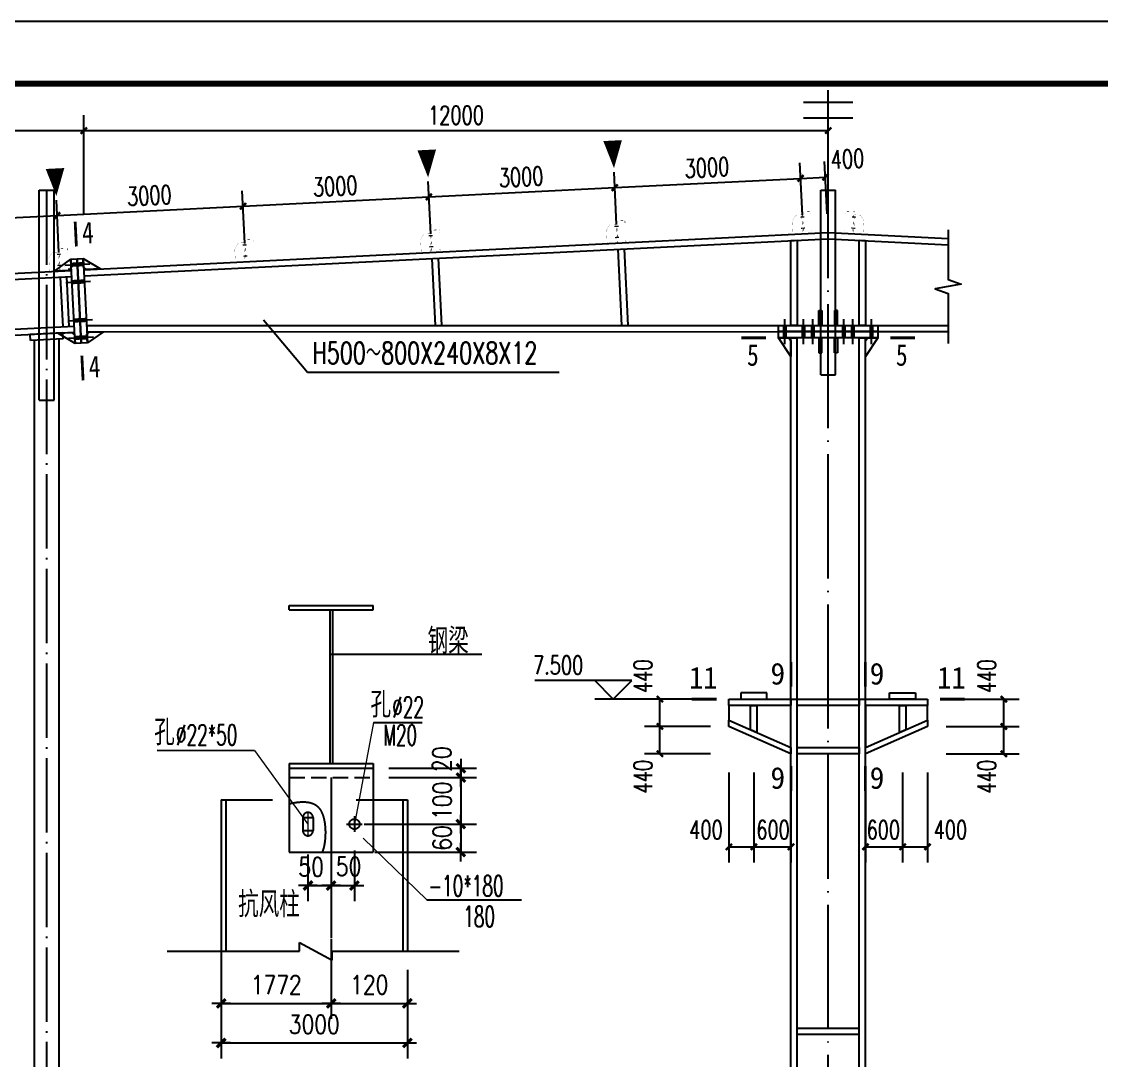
# Model space of a CAD drawing. Extents: x 37237700 to 37865026, y 138877 to 347670.
# Drawn here: x 37836734 to 37854141, y 238542 to 255282 of the extents above; entities that cross this region are included whole.
import ezdxf
from ezdxf.enums import TextEntityAlignment as Align

# ---------------------------------------------------------------- set-up
doc = ezdxf.new("R2010")
doc.units = 0
doc.header["$LTSCALE"] = 1000
doc.header["$MEASUREMENT"] = 0
for name, pattern in [('ACAD_ISO04W100', [30.5, 24, -3, 0.5, -3]), ('DASH', [0.35, 0.25, -0.1]), ('DOTE', [2.42, 2, -0.2, 0.02, -0.2])]:
    doc.linetypes.add(name, pattern=pattern)
doc.layers.get('0').update_dxf_attribs({"linetype": 'CONTINUOUS'})
doc.layers.get('DEFPOINTS').update_dxf_attribs({"linetype": 'CONTINUOUS'})
for name, color, linetype in [('10', 7, 'CONTINUOUS'), ('114', 2, 'CONTINUOUS'), ('14', 2, 'CONTINUOUS'), ('DIM_ELEV', 3, 'CONTINUOUS'), ('DIM_SYMB', 3, 'CONTINUOUS'), ('DOTE', 1, 'ACAD_ISO04W100'), ('PUB_DIM', 3, 'CONTINUOUS'), ('PUB_TEXT', 7, 'CONTINUOUS'), ('PUB_TITLE', 4, 'CONTINUOUS'), ('柱子', 3, 'CONTINUOUS'), ('标注', 4, 'CONTINUOUS'), ('檩托', 151, 'CONTINUOUS'), ('法兰板', 2, 'CONTINUOUS'), ('隅撑', 1, 'CONTINUOUS')]:
    doc.layers.add(name, color=color, linetype=linetype)
doc.layers.add('标注线', color=7, linetype='CONTINUOUS', lineweight=13)
doc.styles.add('_HZTXT', font='txt.shx', dxfattribs={"width": 0.8, "bigfont": 'hztxt.shx'})
doc.styles.add('_SIMPLEX', font='SIMPLEX', dxfattribs={"width": 0.8})
doc.styles.add('_TCH_DIM', font='SIMPLEX', dxfattribs={"bigfont": 'GBCBIG'})
doc.styles.add('_TCH_DIM_T3', font='SIMPLEX', dxfattribs={"width": 0.705882, "bigfont": 'GBCBIG'})
doc.styles.add('DIM_FONT', font='SIMPLEX.shx', dxfattribs={"width": 0.8})
doc.styles.add('DIM_FONT_T3', font='SIMPLEX.shx', dxfattribs={"width": 0.8})
doc.styles.add('DX', font='romans.shx', dxfattribs={"bigfont": 'hztxt.shx'})
doc.dimstyles.new('_TCH_ARCH&&100', dxfattribs={"dimtxt": 297.5, "dimasz": 100, "dimexe": 250, "dimexo": 300, "dimgap": 100, "dimtad": 1, "dimdec": 0, "dimzin": 0, "dimdsep": 46, "dimtxsty": '_TCH_DIM_T3', "dimblk": 'ARCHTICK', "dimcen": 0.09, "dimclrt": 7, "dimazin": 2, "dimtfac": 1, "dimtdec": 0, "dimtix": 1, "dimtmove": 2, "dimatfit": 3, "dimfxl": 1, "dimtolj": 1, "dimtzin": 0, "dimarcsym": 0})
doc.dimstyles.new('DIMN', dxfattribs={"dimtxt": 300, "dimasz": 1, "dimexe": 250, "dimexo": 300, "dimgap": 150, "dimtad": 1, "dimdec": 0, "dimzin": 0, "dimdsep": 46, "dimtxsty": 'DIM_FONT', "dimblk": '_DIMX', "dimcen": 0.09, "dimclrt": 7, "dimadec": 0, "dimazin": 0, "dimtfac": 1, "dimtdec": 0, "dimtix": 1, "dimtmove": 2, "dimatfit": 3, "dimldrblk": '_DIMX', "dimfxl": 1, "dimtolj": 1, "dimtzin": 0, "dimarcsym": 0})
doc.dimstyles.new('DIMN$TCH&&100', dxfattribs={"dimtxt": 300, "dimasz": 1, "dimexe": 250, "dimexo": 300, "dimgap": 150, "dimtad": 1, "dimdec": 0, "dimzin": 0, "dimdsep": 46, "dimtxsty": 'DIM_FONT_T3', "dimblk": '_DIMX', "dimcen": 0.09, "dimclrt": 7, "dimadec": 0, "dimazin": 0, "dimtfac": 1, "dimtdec": 0, "dimtix": 1, "dimtmove": 2, "dimatfit": 3, "dimldrblk": '_DIMX', "dimfxl": 1, "dimtolj": 1, "dimtzin": 0, "dimarcsym": 0})

# ---------------------------------------------------------------- blocks, each defined once
blk = doc.blocks.new('_DIMX')
blk.add_line((-150, 0), (150, 0))
at = {"const_width": 50}
blk.add_lwpolyline([(-70, -70), (70, 70)], dxfattribs=at)
blk = doc.blocks.new('*D110')
at = {"layer": 'DEFPOINTS', "color": 0}
for p in [(37841725, 242163), (37842100, 242225), (37842100, 241360)]:
    blk.add_point(p, dxfattribs=at)
at = {"layer": 'PUB_DIM', "color": 0, "lineweight": -2}
for p, q in [((37841725, 241863), (37841725, 241110)), ((37842100, 241925), (37842100, 241110)), ((37841726, 241360), (37842099, 241360))]:
    blk.add_line(p, q, dxfattribs=at)
at = {"layer": 'PUB_DIM', "color": 0, "lineweight": -2, "rotation": 180}
blk.add_blockref('_DIMX', (37841725, 241360), dxfattribs=at)
at = {"layer": 'PUB_DIM', "color": 0, "lineweight": -2}
blk.add_blockref('_DIMX', (37842100, 241360), dxfattribs=at)
at = {"layer": 'PUB_DIM', "color": 7, "insert": (37842005, 241666), "char_height": 300, "attachment_point": 5, "style": 'DIM_FONT'}
blk.add_mtext('\\A1;50', dxfattribs=at)
blk = doc.blocks.new('*D111')
at = {"layer": 'DEFPOINTS', "color": 0}
for p in [(37841350, 242163), (37841725, 242163), (37841725, 241360)]:
    blk.add_point(p, dxfattribs=at)
at = {"layer": 'PUB_DIM', "color": 0, "lineweight": -2}
for p, q in [((37841350, 241863), (37841350, 241110)), ((37841725, 241863), (37841725, 241110)), ((37841351, 241360), (37841724, 241360))]:
    blk.add_line(p, q, dxfattribs=at)
at = {"layer": 'PUB_DIM', "color": 0, "lineweight": -2, "rotation": 180}
blk.add_blockref('_DIMX', (37841350, 241360), dxfattribs=at)
at = {"layer": 'PUB_DIM', "color": 0, "lineweight": -2}
blk.add_blockref('_DIMX', (37841725, 241360), dxfattribs=at)
at = {"layer": 'PUB_DIM', "color": 7, "insert": (37841402, 241660), "char_height": 300, "attachment_point": 5, "style": 'DIM_FONT'}
blk.add_mtext('\\A1;50', dxfattribs=at)
blk = doc.blocks.new('*D112')
at = {"layer": 'DEFPOINTS', "color": 0}
for p in [(37841954, 242350), (37842128, 241900), (37843815, 241900)]:
    blk.add_point(p, dxfattribs=at)
at = {"layer": 'PUB_DIM', "color": 0, "lineweight": -2}
for p, q in [((37842254, 242350), (37844065, 242350)), ((37843815, 242351), (37843815, 242352)), ((37843815, 242350), (37843815, 241900)), ((37842428, 241900), (37844065, 241900)), ((37843815, 241899), (37843815, 241898))]:
    blk.add_line(p, q, dxfattribs=at)
for p, rotation in [((37843815, 242350), 270), ((37843815, 241900), 90)]:
    blk.add_blockref('_DIMX', p, dxfattribs=dict(at, rotation=rotation))
at = {"layer": 'PUB_DIM', "color": 7, "insert": (37843515, 242125), "char_height": 300, "attachment_point": 5, "rotation": 90, "style": 'DIM_FONT'}
blk.add_mtext('\\A1;60', dxfattribs=at)
blk = doc.blocks.new('*D113')
at = {"layer": 'DEFPOINTS', "color": 0}
for p in [(37842353, 243100), (37841954, 242350), (37843815, 242350)]:
    blk.add_point(p, dxfattribs=at)
at = {"layer": 'PUB_DIM', "color": 0, "lineweight": -2}
for p, q in [((37842653, 243100), (37844065, 243100)), ((37843815, 243101), (37843815, 243102)), ((37843815, 243100), (37843815, 242350)), ((37842254, 242350), (37844065, 242350)), ((37843815, 242349), (37843815, 242348))]:
    blk.add_line(p, q, dxfattribs=at)
for p, rotation in [((37843815, 243100), 270), ((37843815, 242350), 90)]:
    blk.add_blockref('_DIMX', p, dxfattribs=dict(at, rotation=rotation))
at = {"layer": 'PUB_DIM', "color": 7, "insert": (37843515, 242725), "char_height": 300, "attachment_point": 5, "rotation": 90, "style": 'DIM_FONT'}
blk.add_mtext('\\A1;100', dxfattribs=at)
blk = doc.blocks.new('*D114')
at = {"layer": 'DEFPOINTS', "color": 0}
for p in [(37842353, 243250), (37842353, 243100), (37843815, 243100)]:
    blk.add_point(p, dxfattribs=at)
at = {"layer": 'PUB_DIM', "color": 0, "lineweight": -2}
for p, q in [((37842653, 243250), (37844065, 243250)), ((37843815, 243251), (37843815, 243252)), ((37843815, 243250), (37843815, 243100)), ((37842653, 243100), (37844065, 243100)), ((37843815, 243099), (37843815, 243098))]:
    blk.add_line(p, q, dxfattribs=at)
for p, rotation in [((37843815, 243250), 270), ((37843815, 243100), 90)]:
    blk.add_blockref('_DIMX', p, dxfattribs=dict(at, rotation=rotation))
at = {"layer": 'PUB_DIM', "color": 7, "insert": (37843508, 243397), "char_height": 300, "attachment_point": 5, "rotation": 90, "style": 'DIM_FONT'}
blk.add_mtext('\\A1;20', dxfattribs=at)
blk = doc.blocks.new('A$C097124DE')
at = {"layer": '檩托'}
for points, const_width in [([(89.8, 4.7), (80.8, 184.5), (74.8, 184.2), (76.1, 157.3), (28.2, 154.9), (0.5, 108.5), (5.9, 0.5), (89.8, 4.7)], 1), ([(65, 138.6), (98.2, 140.3)], 10), ([(76.1, 157.3), (83.8, 4.4)], 1), ([(69.5, 48.8), (102.7, 50.4)], 10)]:
    blk.add_lwpolyline(points, dxfattribs=dict(at, const_width=const_width))
at = {"layer": '檩托', "const_width": 1}
blk.add_lwpolyline([(158.7, 28.2), (159.7, 8.2), (89.8, 4.7), (80.8, 184.5), (150.7, 188), (151.7, 168), (149.2, 167.9), (148.3, 185.4), (83.4, 182.1), (92.1, 7.3), (157.1, 10.6), (156.2, 28.1)], close=True, dxfattribs=at)
blk = doc.blocks.new('A$C351B0861')
at = {"layer": '隅撑'}
blk.add_lwpolyline([(150, 444, 300, 0, 0), (172, 0, 0, 0, 0)], format="xyseb", dxfattribs=at)
blk = doc.blocks.new('_ArchTick')
at = {"color": 0, "linetype": 'ByBlock', "const_width": 0.4}
blk.add_lwpolyline([(-0.5, -0.5), (0.5, 0.5)], dxfattribs=at)
blk = doc.blocks.new('*D1933')
at = {"layer": 'DEFPOINTS', "color": 0}
for p in [(37848537, 243484), (37849137, 243484), (37849137, 241984)]:
    blk.add_point(p, dxfattribs=at)
at = {"layer": 'PUB_DIM', "color": 0, "lineweight": -2}
for p, q in [((37848537, 243184), (37848537, 241734)), ((37849137, 243184), (37849137, 241734)), ((37848537, 241984), (37849137, 241984))]:
    blk.add_line(p, q, dxfattribs=at)
at = {"layer": 'PUB_DIM', "color": 0, "lineweight": -2, "xscale": 100, "yscale": 100, "zscale": 100, "rotation": 180}
blk.add_blockref('_ArchTick', (37848537, 241984), dxfattribs=at)
at = {"layer": 'PUB_DIM', "color": 0, "lineweight": -2, "xscale": 100, "yscale": 100, "zscale": 100}
blk.add_blockref('_ArchTick', (37849137, 241984), dxfattribs=at)
at = {"layer": 'PUB_DIM', "color": 7, "insert": (37848848, 242259), "char_height": 297.5, "attachment_point": 5, "style": '_TCH_DIM_T3'}
blk.add_mtext('\\A1;600', dxfattribs=at)
blk = doc.blocks.new('*D1934')
at = {"layer": 'DEFPOINTS', "color": 0}
for p in [(37848137, 243484), (37848537, 243484), (37848537, 241984)]:
    blk.add_point(p, dxfattribs=at)
at = {"layer": 'PUB_DIM', "color": 0, "lineweight": -2}
for p, q in [((37848137, 243184), (37848137, 241734)), ((37848537, 243184), (37848537, 241734)), ((37848137, 241984), (37848537, 241984))]:
    blk.add_line(p, q, dxfattribs=at)
at = {"layer": 'PUB_DIM', "color": 0, "lineweight": -2, "xscale": 100, "yscale": 100, "zscale": 100, "rotation": 180}
blk.add_blockref('_ArchTick', (37848137, 241984), dxfattribs=at)
at = {"layer": 'PUB_DIM', "color": 0, "lineweight": -2, "xscale": 100, "yscale": 100, "zscale": 100}
blk.add_blockref('_ArchTick', (37848537, 241984), dxfattribs=at)
at = {"layer": 'PUB_DIM', "color": 7, "insert": (37847767, 242259), "char_height": 297.5, "attachment_point": 5, "style": '_TCH_DIM_T3'}
blk.add_mtext('\\A1;400', dxfattribs=at)
blk = doc.blocks.new('*D1935')
at = {"layer": 'DEFPOINTS', "color": 0}
for p in [(37847025, 243924), (37848137, 243924), (37848137, 243484)]:
    blk.add_point(p, dxfattribs=at)
at = {"layer": 'PUB_DIM', "color": 0, "lineweight": -2}
for p, q in [((37847837, 243924), (37846775, 243924)), ((37847025, 243484), (37847025, 243924)), ((37847837, 243484), (37846775, 243484))]:
    blk.add_line(p, q, dxfattribs=at)
at = {"layer": 'PUB_DIM', "color": 0, "lineweight": -2, "xscale": 100, "yscale": 100, "zscale": 100}
for p, rotation in [((37847025, 243924), 90), ((37847025, 243484), 270)]:
    blk.add_blockref('_ArchTick', p, dxfattribs=dict(at, rotation=rotation))
at = {"layer": 'PUB_DIM', "color": 7, "insert": (37846750, 243114), "char_height": 297.5, "attachment_point": 5, "rotation": 90, "style": '_TCH_DIM_T3'}
blk.add_mtext('\\A1;440', dxfattribs=at)
blk = doc.blocks.new('*D1936')
at = {"layer": 'DEFPOINTS', "color": 0}
for p in [(37847025, 244364), (37848137, 244364), (37848137, 243924)]:
    blk.add_point(p, dxfattribs=at)
at = {"layer": 'PUB_DIM', "color": 0, "lineweight": -2}
for p, q in [((37847837, 244364), (37846775, 244364)), ((37847025, 243924), (37847025, 244364)), ((37847837, 243924), (37846775, 243924))]:
    blk.add_line(p, q, dxfattribs=at)
at = {"layer": 'PUB_DIM', "color": 0, "lineweight": -2, "xscale": 100, "yscale": 100, "zscale": 100}
for p, rotation in [((37847025, 244364), 90), ((37847025, 243924), 270)]:
    blk.add_blockref('_ArchTick', p, dxfattribs=dict(at, rotation=rotation))
at = {"layer": 'PUB_DIM', "color": 7, "insert": (37846750, 244734), "char_height": 297.5, "attachment_point": 5, "rotation": 90, "style": '_TCH_DIM_T3'}
blk.add_mtext('\\A1;440', dxfattribs=at)
blk = doc.blocks.new('*D1937')
at = {"layer": 'DEFPOINTS', "color": 0}
for p in [(37850337, 243484), (37850937, 243484), (37850937, 241984)]:
    blk.add_point(p, dxfattribs=at)
at = {"layer": 'PUB_DIM', "color": 0, "lineweight": -2}
for p, q in [((37850337, 243184), (37850337, 241734)), ((37850937, 243184), (37850937, 241734)), ((37850337, 241984), (37850937, 241984))]:
    blk.add_line(p, q, dxfattribs=at)
at = {"layer": 'PUB_DIM', "color": 0, "lineweight": -2, "xscale": 100, "yscale": 100, "zscale": 100, "rotation": 180}
blk.add_blockref('_ArchTick', (37850337, 241984), dxfattribs=at)
at = {"layer": 'PUB_DIM', "color": 0, "lineweight": -2, "xscale": 100, "yscale": 100, "zscale": 100}
blk.add_blockref('_ArchTick', (37850937, 241984), dxfattribs=at)
at = {"layer": 'PUB_DIM', "color": 7, "insert": (37850625, 242259), "char_height": 297.5, "attachment_point": 5, "style": '_TCH_DIM_T3'}
blk.add_mtext('\\A1;600', dxfattribs=at)
blk = doc.blocks.new('*D1938')
at = {"layer": 'DEFPOINTS', "color": 0}
for p in [(37850937, 243484), (37851337, 243484), (37851337, 241984)]:
    blk.add_point(p, dxfattribs=at)
at = {"layer": 'PUB_DIM', "color": 0, "lineweight": -2}
for p, q in [((37850937, 243184), (37850937, 241734)), ((37851337, 243184), (37851337, 241734)), ((37850937, 241984), (37851337, 241984))]:
    blk.add_line(p, q, dxfattribs=at)
at = {"layer": 'PUB_DIM', "color": 0, "lineweight": -2, "xscale": 100, "yscale": 100, "zscale": 100, "rotation": 180}
blk.add_blockref('_ArchTick', (37850937, 241984), dxfattribs=at)
at = {"layer": 'PUB_DIM', "color": 0, "lineweight": -2, "xscale": 100, "yscale": 100, "zscale": 100}
blk.add_blockref('_ArchTick', (37851337, 241984), dxfattribs=at)
at = {"layer": 'PUB_DIM', "color": 7, "insert": (37851707, 242259), "char_height": 297.5, "attachment_point": 5, "style": '_TCH_DIM_T3'}
blk.add_mtext('\\A1;400', dxfattribs=at)
blk = doc.blocks.new('*D1939')
at = {"layer": 'DEFPOINTS', "color": 0}
for p in [(37851337, 243924), (37852568, 243924), (37851337, 243484)]:
    blk.add_point(p, dxfattribs=at)
at = {"layer": 'PUB_DIM', "color": 0, "lineweight": -2}
for p, q in [((37851637, 243924), (37852818, 243924)), ((37852568, 243484), (37852568, 243924)), ((37851637, 243484), (37852818, 243484))]:
    blk.add_line(p, q, dxfattribs=at)
at = {"layer": 'PUB_DIM', "color": 0, "lineweight": -2, "xscale": 100, "yscale": 100, "zscale": 100}
for p, rotation in [((37852568, 243924), 90), ((37852568, 243484), 270)]:
    blk.add_blockref('_ArchTick', p, dxfattribs=dict(at, rotation=rotation))
at = {"layer": 'PUB_DIM', "color": 7, "insert": (37852293, 243114), "char_height": 297.5, "attachment_point": 5, "rotation": 90, "style": '_TCH_DIM_T3'}
blk.add_mtext('\\A1;440', dxfattribs=at)
blk = doc.blocks.new('*D1940')
at = {"layer": 'DEFPOINTS', "color": 0}
for p in [(37851337, 244364), (37852568, 244364), (37851337, 243924)]:
    blk.add_point(p, dxfattribs=at)
at = {"layer": 'PUB_DIM', "color": 0, "lineweight": -2}
for p, q in [((37851637, 244364), (37852818, 244364)), ((37852568, 243924), (37852568, 244364)), ((37851637, 243924), (37852818, 243924))]:
    blk.add_line(p, q, dxfattribs=at)
at = {"layer": 'PUB_DIM', "color": 0, "lineweight": -2, "xscale": 100, "yscale": 100, "zscale": 100}
for p, rotation in [((37852568, 244364), 90), ((37852568, 243924), 270)]:
    blk.add_blockref('_ArchTick', p, dxfattribs=dict(at, rotation=rotation))
at = {"layer": 'PUB_DIM', "color": 7, "insert": (37852293, 244734), "char_height": 297.5, "attachment_point": 5, "rotation": 90, "style": '_TCH_DIM_T3'}
blk.add_mtext('\\A1;440', dxfattribs=at)
blk = doc.blocks.new('*D1947')
at = {"layer": 'DEFPOINTS', "color": 0}
for p in [(37849737, 253525), (37837737, 251884), (37849737, 251884)]:
    blk.add_point(p, dxfattribs=at)
at = {"layer": 'PUB_DIM', "color": 0, "lineweight": -2}
for p, q in [((37837737, 252184), (37837737, 253775)), ((37849737, 252184), (37849737, 253775)), ((37837737, 253525), (37849737, 253525))]:
    blk.add_line(p, q, dxfattribs=at)
at = {"layer": 'PUB_DIM', "color": 0, "lineweight": -2, "xscale": 100, "yscale": 100, "zscale": 100, "rotation": 180}
blk.add_blockref('_ArchTick', (37837737, 253525), dxfattribs=at)
at = {"layer": 'PUB_DIM', "color": 0, "lineweight": -2, "xscale": 100, "yscale": 100, "zscale": 100}
blk.add_blockref('_ArchTick', (37849737, 253525), dxfattribs=at)
at = {"layer": 'PUB_DIM', "color": 7, "insert": (37843737, 253773), "char_height": 297.5, "attachment_point": 5, "style": '_TCH_DIM_T3'}
blk.add_mtext('\\A1;12000', dxfattribs=at)
blk = doc.blocks.new('*D1948')
at = {"layer": 'DEFPOINTS', "color": 0}
for p in [(37837737, 253525), (37811337, 251884), (37837737, 251884)]:
    blk.add_point(p, dxfattribs=at)
at = {"layer": 'PUB_DIM', "color": 0, "lineweight": -2}
for p, q in [((37811337, 252184), (37811337, 253775)), ((37837737, 252184), (37837737, 253775)), ((37811337, 253525), (37837737, 253525))]:
    blk.add_line(p, q, dxfattribs=at)
at = {"layer": 'PUB_DIM', "color": 0, "lineweight": -2, "xscale": 100, "yscale": 100, "zscale": 100, "rotation": 180}
blk.add_blockref('_ArchTick', (37811337, 253525), dxfattribs=at)
at = {"layer": 'PUB_DIM', "color": 0, "lineweight": -2, "xscale": 100, "yscale": 100, "zscale": 100}
blk.add_blockref('_ArchTick', (37837737, 253525), dxfattribs=at)
at = {"layer": 'PUB_DIM', "color": 7, "insert": (37824537, 253773), "char_height": 297.5, "attachment_point": 5, "style": '_TCH_DIM_T3'}
blk.add_mtext('\\A1;26400', dxfattribs=at)
blk = doc.blocks.new('*D1963')
at = {"layer": 'DEFPOINTS', "color": 0}
for p in [(37837307, 252157), (37837352, 251265), (37834356, 251115)]:
    blk.add_point(p, dxfattribs=at)
at = {"layer": 'PUB_DIM', "color": 0, "lineweight": -2}
for p, q in [((37837337, 251564), (37837295, 252407)), ((37834341, 251415), (37834299, 252257)), ((37834311, 252007), (37837307, 252157))]:
    blk.add_line(p, q, dxfattribs=at)
at = {"layer": 'PUB_DIM', "color": 0, "lineweight": -2, "xscale": 100, "yscale": 100, "zscale": 100}
for p, rotation in [((37837307, 252157), 2.862421795677971), ((37834311, 252007), 182.862421795678)]:
    blk.add_blockref('_ArchTick', p, dxfattribs=dict(at, rotation=rotation))
at = {"layer": 'PUB_DIM', "color": 7, "insert": (37835797, 252331), "char_height": 297.5, "attachment_point": 5, "rotation": 2.8624, "style": '_TCH_DIM_T3'}
blk.add_mtext('\\A1;3000', dxfattribs=at)
blk = doc.blocks.new('*D1964')
at = {"layer": 'DEFPOINTS', "color": 0}
for p in [(37840304, 252307), (37840348, 251415), (37837352, 251265)]:
    blk.add_point(p, dxfattribs=at)
at = {"layer": 'PUB_DIM', "color": 0, "lineweight": -2}
for p, q in [((37837337, 251564), (37837295, 252407)), ((37840333, 251714), (37840291, 252557)), ((37837307, 252157), (37840304, 252307))]:
    blk.add_line(p, q, dxfattribs=at)
at = {"layer": 'PUB_DIM', "color": 0, "lineweight": -2, "xscale": 100, "yscale": 100, "zscale": 100}
for p, rotation in [((37837307, 252157), 182.8624217956772), ((37840304, 252307), 2.862421795677296)]:
    blk.add_blockref('_ArchTick', p, dxfattribs=dict(at, rotation=rotation))
at = {"layer": 'PUB_DIM', "color": 7, "insert": (37838793, 252480), "char_height": 297.5, "attachment_point": 5, "rotation": 2.8624, "style": '_TCH_DIM_T3'}
blk.add_mtext('\\A1;3000', dxfattribs=at)
blk = doc.blocks.new('*D1965')
at = {"layer": 'DEFPOINTS', "color": 0}
for p in [(37843300, 252457), (37843345, 251564), (37840348, 251415)]:
    blk.add_point(p, dxfattribs=at)
at = {"layer": 'PUB_DIM', "color": 0, "lineweight": -2}
for p, q in [((37843330, 251864), (37843287, 252706)), ((37840333, 251714), (37840291, 252557)), ((37840304, 252307), (37843300, 252457))]:
    blk.add_line(p, q, dxfattribs=at)
at = {"layer": 'PUB_DIM', "color": 0, "lineweight": -2, "xscale": 100, "yscale": 100, "zscale": 100}
for p, rotation in [((37843300, 252457), 2.862421795677741), ((37840304, 252307), 182.8624217956777)]:
    blk.add_blockref('_ArchTick', p, dxfattribs=dict(at, rotation=rotation))
at = {"layer": 'PUB_DIM', "color": 7, "insert": (37841789, 252630), "char_height": 297.5, "attachment_point": 5, "rotation": 2.8624, "style": '_TCH_DIM_T3'}
blk.add_mtext('\\A1;3000', dxfattribs=at)
blk = doc.blocks.new('*D1966')
at = {"layer": 'DEFPOINTS', "color": 0}
for p in [(37846296, 252607), (37846341, 251714), (37843345, 251564)]:
    blk.add_point(p, dxfattribs=at)
at = {"layer": 'PUB_DIM', "color": 0, "lineweight": -2}
for p, q in [((37846326, 252014), (37846284, 252856)), ((37843330, 251864), (37843287, 252706)), ((37843300, 252457), (37846296, 252607))]:
    blk.add_line(p, q, dxfattribs=at)
at = {"layer": 'PUB_DIM', "color": 0, "lineweight": -2, "xscale": 100, "yscale": 100, "zscale": 100}
for p, rotation in [((37846296, 252607), 2.862421795677411), ((37843300, 252457), 182.8624217956774)]:
    blk.add_blockref('_ArchTick', p, dxfattribs=dict(at, rotation=rotation))
at = {"layer": 'PUB_DIM', "color": 7, "insert": (37844786, 252780), "char_height": 297.5, "attachment_point": 5, "rotation": 2.8624, "style": '_TCH_DIM_T3'}
blk.add_mtext('\\A1;3000', dxfattribs=at)
blk = doc.blocks.new('*D1967')
at = {"layer": 'DEFPOINTS', "color": 0}
for p in [(37849292, 252756), (37846341, 251714), (37849337, 251864)]:
    blk.add_point(p, dxfattribs=at)
at = {"layer": 'PUB_DIM', "color": 0, "lineweight": -2}
for p, q in [((37849322, 252164), (37849280, 253006)), ((37846326, 252014), (37846284, 252856)), ((37846296, 252607), (37849292, 252756))]:
    blk.add_line(p, q, dxfattribs=at)
at = {"layer": 'PUB_DIM', "color": 0, "lineweight": -2, "xscale": 100, "yscale": 100, "zscale": 100}
for p, rotation in [((37849292, 252756), 2.862421795677971), ((37846296, 252607), 182.862421795678)]:
    blk.add_blockref('_ArchTick', p, dxfattribs=dict(at, rotation=rotation))
at = {"layer": 'PUB_DIM', "color": 7, "insert": (37847782, 252930), "char_height": 297.5, "attachment_point": 5, "rotation": 2.8624, "style": '_TCH_DIM_T3'}
blk.add_mtext('\\A1;3000', dxfattribs=at)
blk = doc.blocks.new('*D1968')
at = {"layer": 'DEFPOINTS', "color": 0}
for p in [(37849692, 252776), (37849737, 251884), (37849337, 251864)]:
    blk.add_point(p, dxfattribs=at)
at = {"layer": 'PUB_DIM', "color": 0, "lineweight": -2}
for p, q in [((37849322, 252164), (37849280, 253006)), ((37849722, 252184), (37849679, 253026)), ((37849292, 252756), (37849692, 252776))]:
    blk.add_line(p, q, dxfattribs=at)
at = {"layer": 'PUB_DIM', "color": 0, "lineweight": -2, "xscale": 100, "yscale": 100, "zscale": 100}
for p, rotation in [((37849292, 252756), 182.8624217956763), ((37849692, 252776), 2.862421795676228)]:
    blk.add_blockref('_ArchTick', p, dxfattribs=dict(at, rotation=rotation))
at = {"layer": 'PUB_DIM', "color": 7, "insert": (37850048, 253069), "char_height": 297.5, "attachment_point": 5, "rotation": 2.8624, "style": '_TCH_DIM_T3'}
blk.add_mtext('\\A1;400', dxfattribs=at)

msp = doc.modelspace()

# ---------------------------------------------------------------- linework, layer by layer
for p, q in [((37837016.6, 252564), (37837256.7, 252564)), ((37837016.6, 249184, -408.2), (37837016.6, 252564, -200)), ((37837256.7, 249184, -408.2), (37837256.7, 252564, -200)), ((37849616.6, 252564), (37849856.7, 252564)), ((37849616.6, 249588.2, -408.2), (37849616.6, 252564, -200)), ((37849856.7, 249588.2, -408.2), (37849856.7, 252564, -200)), ((37846345.8, 251614.4), (37846407.3, 250385.8)), ((37846445.7, 251619.4), (37846507.4, 250385.8)), ((37843349.6, 251464.6), (37843403.5, 250385.6)), ((37843449.5, 251469.6), (37843503.7, 250385.6)), ((37837357.1, 251164.9), (37837397, 250365.9)), ((37837456.9, 251169.9), (37837496.9, 250370.9)), ((37836936.6, 250144.4, -409.4), (37836936.6, 229464.1, -349.5)), ((37837336.6, 250164.4, -409.5), (37837336.6, 229464.1, -350)), ((37849616.6, 249588.2, -408.2), (37849856.7, 249588.2, -408.2)), ((37837016.6, 249184, -408.2), (37837256.7, 249184, -408.2)), ((37841719.2, 245086.3, -675), (37844154.9, 245086.3, -675)), ((37849236.6, 239064), (37850236.6, 239064)), ((37849236.6, 238964), (37850236.6, 238964))]:
    msp.add_line(p, q)
at = {"linetype": 'ACAD_ISO04W100'}
for p, q in [((37841050, 245800.5, -675), (37841050, 245875.5, -675)), ((37841050, 245875.5, -675), (37842400, 245875.5, -675)), ((37841050, 245800.5, -675), (37842400, 245800.5, -675)), ((37841702.5, 245800.5, -675), (37841702.5, 243325.5, -675)), ((37841747.5, 245800.5, -675), (37841747.5, 243325.5, -675)), ((37842400, 245800.5, -675), (37842400, 245875.5, -675)), ((37841050, 243325.5, -675), (37842400, 243325.5, -675)), ((37841050, 243325.5, -675), (37841050, 243250.5, -675)), ((37841050, 243250.5, -675), (37841050, 241900.5, -675)), ((37841050, 243250.5, -675), (37842400, 243250.5, -675)), ((37842400, 243325.5, -675), (37842400, 243250.5, -675)), ((37842400, 243250.5, -675), (37842400, 241900.5, -675)), ((37841725, 243100.5, -675), (37841725, 240519.5, -675)), ((37839952.7, 242742.2, -675), (37839952.7, 240303.2, -675)), ((37839952.7, 242742.2, -675), (37840777.7, 242742.2, -675)), ((37840027.7, 242742.2, -675), (37840027.7, 240303.2, -675)), ((37842127.7, 242742.2, -675), (37842952.7, 242742.2, -675)), ((37842877.7, 242742.2, -675), (37842877.7, 240303.2, -675)), ((37842952.7, 242742.2, -675), (37842952.7, 240303.2, -675)), ((37842100, 242476.3, -675), (37842100, 242224.6, -675)), ((37841267.5, 242455.5, -675), (37841267.5, 242245.5, -675)), ((37841267.5, 242455.5, -675), (37841432.5, 242455.5, -675)), ((37841432.5, 242455.5, -675), (37841432.5, 242245.5, -675)), ((37841974.2, 242350.5, -675), (37842225.8, 242350.5, -675)), ((37841267.5, 242245.5, -675), (37841432.5, 242245.5, -675)), ((37841050, 241900.5, -675), (37842400, 241900.5, -675)), ((37841211.8, 240440.3, -675), (37841739.3, 240157.6, -675)), ((37841211.8, 240303.2, -675), (37841211.8, 240440.3, -675)), ((37839079.9, 240303.2, -675), (37841211.8, 240303.2, -675)), ((37841739.3, 240157.6, -675), (37841739.3, 240303.2, -675)), ((37841739.3, 240303.2, -675), (37843789.2, 240303.2, -675))]:
    msp.add_line(p, q, dxfattribs=at)
at = {"linetype": 'DASH'}
msp.add_line((37841050, 243100.5, -675), (37842400, 243100.5, -675), dxfattribs=at)
at = {"linetype": 'ACAD_ISO04W100'}
msp.add_circle((37842100, 242350.5, -675), 82.5, dxfattribs=at)
for centre, start, end in [((37841350, 242455.5, -675), 0, 180), ((37841350, 242245.5, -675), 180, 0)]:
    msp.add_arc(centre, 82.5, start, end, dxfattribs=at)
msp.add_open_spline([(37841050, 242678.3, -675), (37841050, 242678.3, -675), (37841735, 242873.8, -675), (37841635.4, 241977.7, -675), (37841576.4, 241900.5, -675)], degree=3, knots=[0, 0, 0, 0, 70.1880772, 173.8947467, 173.8947467, 173.8947467, 173.8947467], dxfattribs=at)
at = {"layer": '10', "const_width": 45}
for points in [[(37837597.7, 252058.1), (37837617.7, 251658.6)], [(37848336.6, 250186), (37848736.6, 250186)], [(37851136.6, 250186), (37850736.6, 250186)], [(37837725.7, 249499.3), (37837705.7, 249898.8)], [(37849136.6, 244964), (37849136.6, 244564)], [(37850336.6, 244964), (37850336.6, 244564)], [(37847536.6, 244364), (37847936.6, 244364)], [(37851936.6, 244364), (37851536.6, 244364)], [(37849136.6, 242884), (37849136.6, 243284)], [(37850336.6, 242884), (37850336.6, 243284)]]:
    msp.add_lwpolyline(points, dxfattribs=at)
at = {"layer": '114'}
for p, q in [((37837432.4, 251358.9), (37837831.9, 251378.9)), ((37837446.4, 251079.3), (37837845.9, 251099.3)), ((37849036.6, 250086), (37849036.6, 250486)), ((37849336.6, 250086), (37849336.6, 250486)), ((37849486.6, 250086), (37849486.6, 250486)), ((37849986.6, 250086), (37849986.6, 250486)), ((37850136.6, 250086), (37850136.6, 250486)), ((37850436.6, 250086), (37850436.6, 250486)), ((37837477.4, 250460.1), (37837876.9, 250480)), ((37837491.4, 250180.4), (37837890.9, 250200.4))]:
    msp.add_line(p, q, dxfattribs=at)
at = {"layer": '114', "color": 1, "const_width": 70}
for points in [[(37837532.3, 251363.9), (37837732.1, 251373.9)], [(37837546.3, 251084.3), (37837746, 251094.3)], [(37837577.3, 250465.1), (37837777, 250475)], [(37849036.6, 250186), (37849036.6, 250386)], [(37849336.6, 250186), (37849336.6, 250386)], [(37849486.6, 250186), (37849486.6, 250386)], [(37849986.6, 250186), (37849986.6, 250386)], [(37850136.6, 250186), (37850136.6, 250386)], [(37850436.6, 250186), (37850436.6, 250386)], [(37837591.2, 250185.4), (37837791, 250195.4)]]:
    msp.add_lwpolyline(points, dxfattribs=at)
at = {"layer": '14'}
for points in [[(37849136.6, 251753.9), (37849236.6, 251758.9)], [(37849136.6, 250386), (37849136.6, 251753.9)], [(37849236.6, 251758.9), (37849236.6, 250386)], [(37850236.6, 250386), (37850236.6, 251758.9)], [(37850236.6, 251758.9), (37850336.6, 251753.9)], [(37850336.6, 251753.9), (37850336.6, 250386)], [(37837267.1, 251260.6), (37837527.8, 251453.8)], [(37837527.8, 251453.8), (37837627.7, 251458.8)], [(37837595.8, 250093.5), (37837527.8, 251453.8)], [(37837527.8, 251453.8), (37837534.8, 251314)], [(37837627.7, 251458.8), (37837727.6, 251463.8)], [(37837627.7, 251458.8), (37837695.7, 250098.5)], [(37837695.7, 250098.5), (37837627.7, 251458.8)], [(37837727.6, 251463.8), (37837795.6, 250103.5)], [(37837734.6, 251324), (37837727.6, 251463.8)], [(37837727.6, 251463.8), (37838006.2, 251297.5)], [(37837496.9, 251272), (37837267.1, 251260.6)], [(37837534.8, 251314), (37837496.9, 251272)], [(37837776.5, 251286), (37837734.6, 251324)], [(37838006.2, 251297.5), (37837776.5, 251286)], [(37849586.6, 250386), (37849586.6, 250626)], [(37849586.6, 250626), (37849636.6, 250626)], [(37849636.6, 250626), (37849636.6, 250386)], [(37849886.6, 250626), (37849836.6, 250626)], [(37849836.6, 250626), (37849836.6, 250386)], [(37849886.6, 250386), (37849886.6, 250626)], [(37848936.6, 250386), (37850536.6, 250386)], [(37848936.6, 250286), (37848936.6, 250386)], [(37849236.6, 250386), (37849136.6, 250386)], [(37849636.6, 250386), (37849586.6, 250386)], [(37849836.6, 250386), (37849886.6, 250386)], [(37850336.6, 250386), (37850236.6, 250386)], [(37850536.6, 250386), (37850536.6, 250286)], [(37837317.1, 250261.8), (37837546.8, 250273.3)], [(37837595.7, 250095.5), (37837317.1, 250261.8)], [(37837546.8, 250273.3), (37837588.7, 250235.3)], [(37837588.7, 250235.3), (37837595.7, 250095.5)], [(37837788.5, 250245.3), (37837826.5, 250285.3)], [(37837795.5, 250105.5), (37837788.5, 250245.3)], [(37838056.5, 250285.3), (37837795.5, 250105.5)], [(37837826.5, 250285.3), (37838056.5, 250285.3)], [(37850536.6, 250286), (37848936.6, 250286)], [(37848936.6, 250286), (37850536.6, 250286)], [(37848936.6, 250186), (37848936.6, 250286)], [(37850536.6, 250186), (37848936.6, 250186)], [(37849136.6, 249886), (37848936.6, 250186)], [(37848936.6, 250186), (37849096.6, 250186)], [(37849096.6, 250186), (37849136.6, 250146)], [(37849136.6, 250146), (37849136.6, 249886)], [(37849586.6, 250186), (37849586.6, 249946)], [(37849636.6, 250186), (37849586.6, 250186)], [(37849636.6, 249946), (37849636.6, 250186)], [(37849836.6, 249946), (37849836.6, 250186)], [(37849836.6, 250186), (37849886.6, 250186)], [(37849886.6, 250186), (37849886.6, 249946)], [(37850536.6, 250186), (37850336.6, 249886)], [(37850336.6, 250146), (37850376.6, 250186)], [(37850336.6, 249886), (37850336.6, 250146)], [(37850376.6, 250186), (37850536.6, 250186)], [(37850536.6, 250286), (37850536.6, 250186)], [(37837695.7, 250098.5), (37837595.8, 250093.5)], [(37837795.6, 250103.5), (37837695.7, 250098.5)], [(37849586.6, 249946), (37849636.6, 249946)], [(37849886.6, 249946), (37849836.6, 249946)], [(37848746.6, 244464), (37848326.6, 244464)], [(37848326.6, 244464), (37848326.6, 244364)], [(37848746.6, 244364), (37848746.6, 244464)], [(37850726.6, 244464), (37851146.6, 244464)], [(37850726.6, 244364), (37850726.6, 244464)], [(37851146.6, 244464), (37851146.6, 244364)], [(37848136.6, 244364), (37849136.6, 244364)], [(37848136.6, 244264), (37848136.6, 244364)], [(37849136.6, 244264), (37848136.6, 244264)], [(37848136.6, 244264), (37848136.6, 244024)], [(37849136.6, 244264), (37848136.6, 244264)], [(37848326.6, 244364), (37848746.6, 244364)], [(37848486.6, 243870), (37848486.6, 244264)], [(37848486.6, 244264), (37848586.6, 244264)], [(37848586.6, 244264), (37848586.6, 243826)], [(37849136.6, 244364), (37849136.6, 244264)], [(37849136.6, 243584), (37849136.6, 244264)], [(37849236.6, 244364), (37850236.6, 244364)], [(37849236.6, 244264), (37849236.6, 244364)], [(37850236.6, 244264), (37849236.6, 244264)], [(37850236.6, 244364), (37850236.6, 244264)], [(37850336.6, 244364), (37851336.6, 244364)], [(37850336.6, 244264), (37850336.6, 244364)], [(37851336.6, 244264), (37850336.6, 244264)], [(37850336.6, 244264), (37850336.6, 243584)], [(37851336.6, 244264), (37850336.6, 244264)], [(37851146.6, 244364), (37850726.6, 244364)], [(37850886.6, 243826), (37850886.6, 244264)], [(37850886.6, 244264), (37850986.6, 244264)], [(37850986.6, 244264), (37850986.6, 243870)], [(37851336.6, 244364), (37851336.6, 244264)], [(37851336.6, 244024), (37851336.6, 244264)], [(37848136.6, 244024), (37849136.6, 243584)], [(37848136.6, 244024), (37849136.6, 243584)], [(37848136.6, 243924), (37848136.6, 244024)], [(37849136.6, 243484), (37848136.6, 243924)], [(37848586.6, 243826), (37848486.6, 243870)], [(37850336.6, 243584), (37851336.6, 244024)], [(37850336.6, 243584), (37851336.6, 244024)], [(37851336.6, 243924), (37850336.6, 243484)], [(37850986.6, 243870), (37850886.6, 243826)], [(37851336.6, 244024), (37851336.6, 243924)], [(37849136.6, 243584), (37849136.6, 243484)], [(37849236.6, 243584), (37850236.6, 243584)], [(37849236.6, 243484), (37849236.6, 243584)], [(37850236.6, 243584), (37850236.6, 243484)], [(37850336.6, 243484), (37850336.6, 243584)], [(37850236.6, 243484), (37849236.6, 243484)]]:
    msp.add_lwpolyline(points, dxfattribs=at)
at = {"layer": 'DIM_ELEV'}
for p, q in [((37846573.1, 244664), (37845008.1, 244664)), ((37846273.1, 244364), (37845973.1, 244664)), ((37846273.1, 244364), (37846573.1, 244664)), ((37846973.1, 244364), (37845973.1, 244364))]:
    msp.add_line(p, q, dxfattribs=at)
at = {"layer": 'DIM_SYMB', "linetype": 'DOTE'}
msp.add_line((37849736.6, 226949.6), (37849736.6, 254176.7), dxfattribs=at)
at = {"layer": 'DIM_SYMB'}
for p, q in [((37850136.6, 253976.7), (37849336.6, 253976.7)), ((37850136.6, 253726.7), (37849336.6, 253726.7))]:
    msp.add_line(p, q, dxfattribs=at)
msp.add_lwpolyline([(37851668.8, 251929.2), (37851668.8, 251125.2), (37851878.8, 251048.8), (37851458.8, 250974.7), (37851668.8, 250900.2), (37851668.8, 250096.2)], dxfattribs=at)
at = {"layer": 'DOTE', "ltscale": 0.05}
msp.add_line((37837136.6, 252564), (37837136.6, 226949.6), dxfattribs=at)
at = {"layer": 'PUB_TEXT'}
for p, q in [((37842406.1, 243989.6, -675), (37843191.4, 243987, -675)), ((37838919.6, 243542.8, -822), (37840490.2, 243537.7, -822)), ((37843267.1, 241130.4, -822), (37844792.7, 241130.4, -822))]:
    msp.add_line(p, q, dxfattribs=at)
at = {"layer": 'PUB_TITLE'}
msp.add_lwpolyline([(37790725.6, 213282.3), (37865025.6, 213282.3), (37865025.6, 255282.3), (37790725.6, 255282.3)], close=True, dxfattribs=at)
at = {"layer": 'PUB_TITLE', "const_width": 100}
msp.add_lwpolyline([(37793225.6, 214282.3), (37864025.6, 214282.3), (37864025.6, 254282.3), (37793225.6, 254282.3)], close=True, dxfattribs=at)
at = {"layer": '柱子'}
for points in [[(37837736.6, 251284), (37849736.6, 251884)], [(37849736.6, 251884), (37851668.8, 251787.4)], [(37837741.6, 251184.2), (37849736.5, 251783.9)], [(37849736.5, 251783.9), (37851668.8, 251687.3)], [(37811536.3, 249974), (37837536.8, 251274)], [(37811541.3, 249874.1), (37837541.8, 251174.2)], [(37811581.3, 249075.1), (37837581.7, 250375.2)], [(37837781.5, 250385.3), (37848936.6, 250386)], [(37850536.6, 250386), (37851668.8, 250385.9)], [(37811586.2, 248975.3), (37837586.7, 250275.3)], [(37837786.5, 250285.3), (37848936.6, 250286)], [(37849136.6, 244364), (37849136.6, 250186)], [(37849136.6, 250186), (37849236.6, 250186)], [(37849236.6, 244364), (37849236.6, 250186)], [(37850236.6, 244364), (37850236.6, 250186)], [(37850236.6, 250186), (37850336.6, 250186)], [(37850336.6, 244364), (37850336.6, 250186)], [(37850536.6, 250286), (37851668.8, 250285.9)], [(37849136.6, 229464), (37849136.6, 244364)], [(37849136.6, 244364), (37849236.6, 244364)], [(37849236.6, 229464), (37849236.6, 244364)], [(37849236.6, 244364), (37850236.6, 244364)], [(37850236.6, 229464), (37850236.6, 244364)], [(37850236.6, 244364), (37850336.6, 244364)], [(37850336.6, 229464), (37850336.6, 244364)]]:
    msp.add_lwpolyline(points, dxfattribs=at)
at = {"layer": '标注'}
for p, q in [((37840635.9, 250476.7), (37841340.6, 249633.9)), ((37841340.6, 249633.9), (37845399.6, 249633.9))]:
    msp.add_line(p, q, dxfattribs=at)
at = {"layer": '标注线', "linetype": 'ACAD_ISO04W100'}
for p, q in [((37842406.1, 243989.6, -675), (37842100, 242350.5, -675)), ((37840490.2, 243537.7, -822), (37841350, 242350.5, -675)), ((37841350, 242538, -675), (37841350, 242163, -675)), ((37843267.1, 241130.4, -822), (37842238.5, 242122.3, -675))]:
    msp.add_line(p, q, dxfattribs=at)
at = {"layer": '法兰板'}
for p, q in [((37837401.1, 250266), (37836870.7, 250239.5)), ((37836875.6, 250141.3, -196.6), (37836870.7, 250239.5)), ((37837406, 250167.9, -196.6), (37836875.6, 250141.3, -196.6)), ((37837406, 250167.9, -196.6), (37837401.1, 250266))]:
    msp.add_line(p, q, dxfattribs=at)

# ---------------------------------------------------------------- block references
for p in [(37846111.7, 252920.4, 400), (37843115.5, 252770.5, 400), (37837123, 252470.9, 400)]:
    msp.add_blockref('A$C351B0861', p)
at = {"yscale": 1.993319206504021, "zscale": 1.993319206504021}
for p, xscale in [((37849158.2, 251854.7, 0), 1.993319206504021), ((37850315, 251854.7, 0), -1.993319206504021), ((37846161.9, 251704.8, 0), 1.993319206504021), ((37843165.6, 251555, 0), 1.993319206504021), ((37840169.4, 251405.2, 0), 1.993319206504021), ((37837173.1, 251255.4, 0), 1.993319206504021)]:
    msp.add_blockref('A$C097124DE', p, dxfattribs=dict(at, xscale=xscale))

# ---------------------------------------------------------------- texts
at = {"layer": '10', "width": 0.809997}
for p, p2 in [((37837716.3, 251702.8), (37837905, 251712.2)), ((37837824.2, 249543.5), (37838013, 249552.9))]:
    msp.add_text('4', height=350, rotation=2.86222, dxfattribs=at).set_placement(p, p2, align=Align.FIT)
at = {"layer": '10'}
for s, width, p, p2 in [('5', 0.810006, (37848428.6, 249736.4), (37848617.6, 249736.4)), ('5', 0.810006, (37850828.6, 249736.4), (37851017.6, 249736.4)), ('11', 1.311428, (37847493.6, 244534.4), (37847952.6, 244534.4)), ('11', 1.311436, (37851493.6, 244534.4), (37851952.6, 244534.4))]:
    msp.add_text(s, height=350, dxfattribs=dict(at, width=width)).set_placement(p, p2, align=Align.FIT)
for p in [(37848805.5, 244599.5), (37850405.3, 244599.5), (37848805.5, 242919.5), (37850405.3, 242919.5)]:
    msp.add_text('9', height=350, dxfattribs=at).set_placement(p)
at = {"layer": 'PUB_TEXT', "linetype": 'ACAD_ISO04W100'}
for s, height, style, width, p in [('钢梁', 414.72, '_HZTXT', 0.8, (37843279.7, 245091.9, -822)), ('孔', 414.7, '_HZTXT', 0.8, (37842358.2, 244067.4, -675)), ('%%C22', 331.78, '_SIMPLEX', 0.6, (37842709.1, 244067.4, -675)), ('孔', 414.7, '_HZTXT', 0.8, (37838871.8, 243620.6, -822)), ('%%C22*50', 331.78, '_SIMPLEX', 0.6, (37839222.6, 243620.6, -822)), ('M20', 331.78, '_SIMPLEX', 0.6, (37842563.9, 243616.8, -675)), ('-10*180', 331.78, '_SIMPLEX', 0.6, (37843291.9, 241189.8, -792.6)), ('抗风柱', 414.72, '_HZTXT', 0.8, (37840224, 240849.2, -822)), ('180', 331.78, '_SIMPLEX', 0.6, (37843854.1, 240694.4, -675))]:
    msp.add_text(s, height=height, rotation=359.99991, dxfattribs=dict(at, style=style, width=width)).set_placement(p)
at = {"layer": 'PUB_TEXT', "style": '_TCH_DIM', "width": 0.705882}
msp.add_text('7.500', height=297.5, dxfattribs=at).set_placement((37844978.1, 244764.1))
at = {"layer": '标注', "style": 'DX', "width": 0.7}
msp.add_text('H500～800X240X8X12', height=350, dxfattribs=at).set_placement((37841423.2, 249768.5))

# ---------------------------------------------------------------- dimensions: what is measured, and where the dimension line sits
at = {"layer": 'PUB_DIM'}
for p1, p2, distance, picture, middle in [((37811336.6, 251884), (37837736.6, 251884), 1640.7, '*D1948', (37824536.6, 253773.5)), ((37837736.6, 251884), (37849736.6, 251884), 1640.7, '*D1947', (37843736.6, 253773.5)), ((37846340.8, 251714.2), (37849337.1, 251864.1), 893.4, '*D1967', (37847781.9, 252929.9)), ((37843344.6, 251564.4), (37846340.8, 251714.2), 893.4, '*D1966', (37844785.7, 252780.1)), ((37840348.3, 251414.6), (37843344.6, 251564.4), 893.4, '*D1965', (37841789.4, 252630.3)), ((37837352.1, 251264.8), (37840348.3, 251414.6), 893.4, '*D1964', (37838793.2, 252480.5)), ((37834355.8, 251115), (37837352.1, 251264.8), 893.4, '*D1963', (37835796.9, 252330.6))]:
    dim = msp.add_aligned_dim(p1=p1, p2=p2, distance=distance, dimstyle='_TCH_ARCH&&100', dxfattribs=at)
    dim.commit()
    dim.dimension.update_dxf_attribs({"geometry": picture, "text_midpoint": middle})
for base, p1, p2, angle, picture, middle in [((37849692, 252776.3), (37849337.1, 251864.1), (37849736.6, 251884), 2.86242, '*D1968', (37850047.8, 253069.5)), ((37847024.9, 244364), (37848136.6, 243924), (37848136.6, 244364), 90, '*D1936', (37846749.9, 244734)), ((37852567.9, 244364), (37851336.6, 243924), (37851336.6, 244364), 90, '*D1940', (37852292.9, 244734)), ((37847024.9, 243924), (37848136.6, 243484), (37848136.6, 243924), 90, '*D1935', (37846749.9, 243114)), ((37852567.9, 243924), (37851336.6, 243484), (37851336.6, 243924), 90, '*D1939', (37852292.9, 243114)), ((37848536.6, 241984), (37848136.6, 243484), (37848536.6, 243484), 0, '*D1934', (37847766.6, 242259)), ((37849136.6, 241984), (37848536.6, 243484), (37849136.6, 243484), 0, '*D1933', (37848848.3, 242259)), ((37850936.6, 241984), (37850336.6, 243484), (37850936.6, 243484), 0, '*D1937', (37850624.8, 242259)), ((37851336.6, 241984), (37850936.6, 243484), (37851336.6, 243484), 0, '*D1938', (37851706.6, 242259))]:
    dim = msp.add_linear_dim(base=base, p1=p1, p2=p2, angle=angle, dimstyle='_TCH_ARCH&&100', dxfattribs=at)
    dim.commit()
    dim.dimension.update_dxf_attribs({"geometry": picture, "text_midpoint": middle, "dimtype": 129})
dim = msp.add_linear_dim(base=(37843815.1, 243100.5, -675), p1=(37842352.7, 243250.5, -675), p2=(37842352.7, 243100.5, -675), angle=90, text='20', dimstyle='DIMN', dxfattribs=at)
dim.commit()
dim.dimension.update_dxf_attribs({"geometry": '*D114', "text_midpoint": (37843507.9, 243397.1, -675), "dimtype": 128})
for base, p1, p2, text, picture, middle in [((37843815.1, 242350.5, -675), (37842352.7, 243100.5, -675), (37841953.6, 242350.5, -675), '100', '*D113', (37843515.1, 242725.5, -675)), ((37843815.1, 241900.5, -675), (37841953.6, 242350.5, -675), (37842127.7, 241900.5, -675), '60', '*D112', (37843515.1, 242125.5, -675))]:
    dim = msp.add_linear_dim(base=base, p1=p1, p2=p2, angle=90, text=text, dimstyle='DIMN', dxfattribs=at)
    dim.commit()
    dim.dimension.update_dxf_attribs({"geometry": picture, "text_midpoint": middle})
for base, p1, p2, picture, middle in [((37841725, 241360.4, -675), (37841350, 242163, -675), (37841725, 242163, -675), '*D111', (37841402.1, 241660.2, -675)), ((37842100, 241360.4, -675), (37841725, 242163, -675), (37842100, 242224.6, -675), '*D110', (37842004.8, 241665.8, -675))]:
    dim = msp.add_linear_dim(base=base, p1=p1, p2=p2, text='50', dimstyle='DIMN', dxfattribs=at)
    dim.commit()
    dim.dimension.update_dxf_attribs({"geometry": picture, "text_midpoint": middle, "dimtype": 128})
for p1, p2, distance in [((37839952.7, 240803.8), (37841725, 240803.8), -1342.2), ((37839952.7, 240303.2), (37842952.7, 240303.2), -1479.4)]:
    msp.add_aligned_dim(p1=p1, p2=p2, distance=distance, dimstyle='DIMN$TCH&&100', dxfattribs=at).render()
msp.add_linear_dim(base=(37842952.7, 239461.6, -675), p1=(37841725, 240803.8, -675), p2=(37842952.7, 240303.2, -675), text='120', dimstyle='DIMN', dxfattribs=at).render()

doc.saveas('drawing.dxf')
